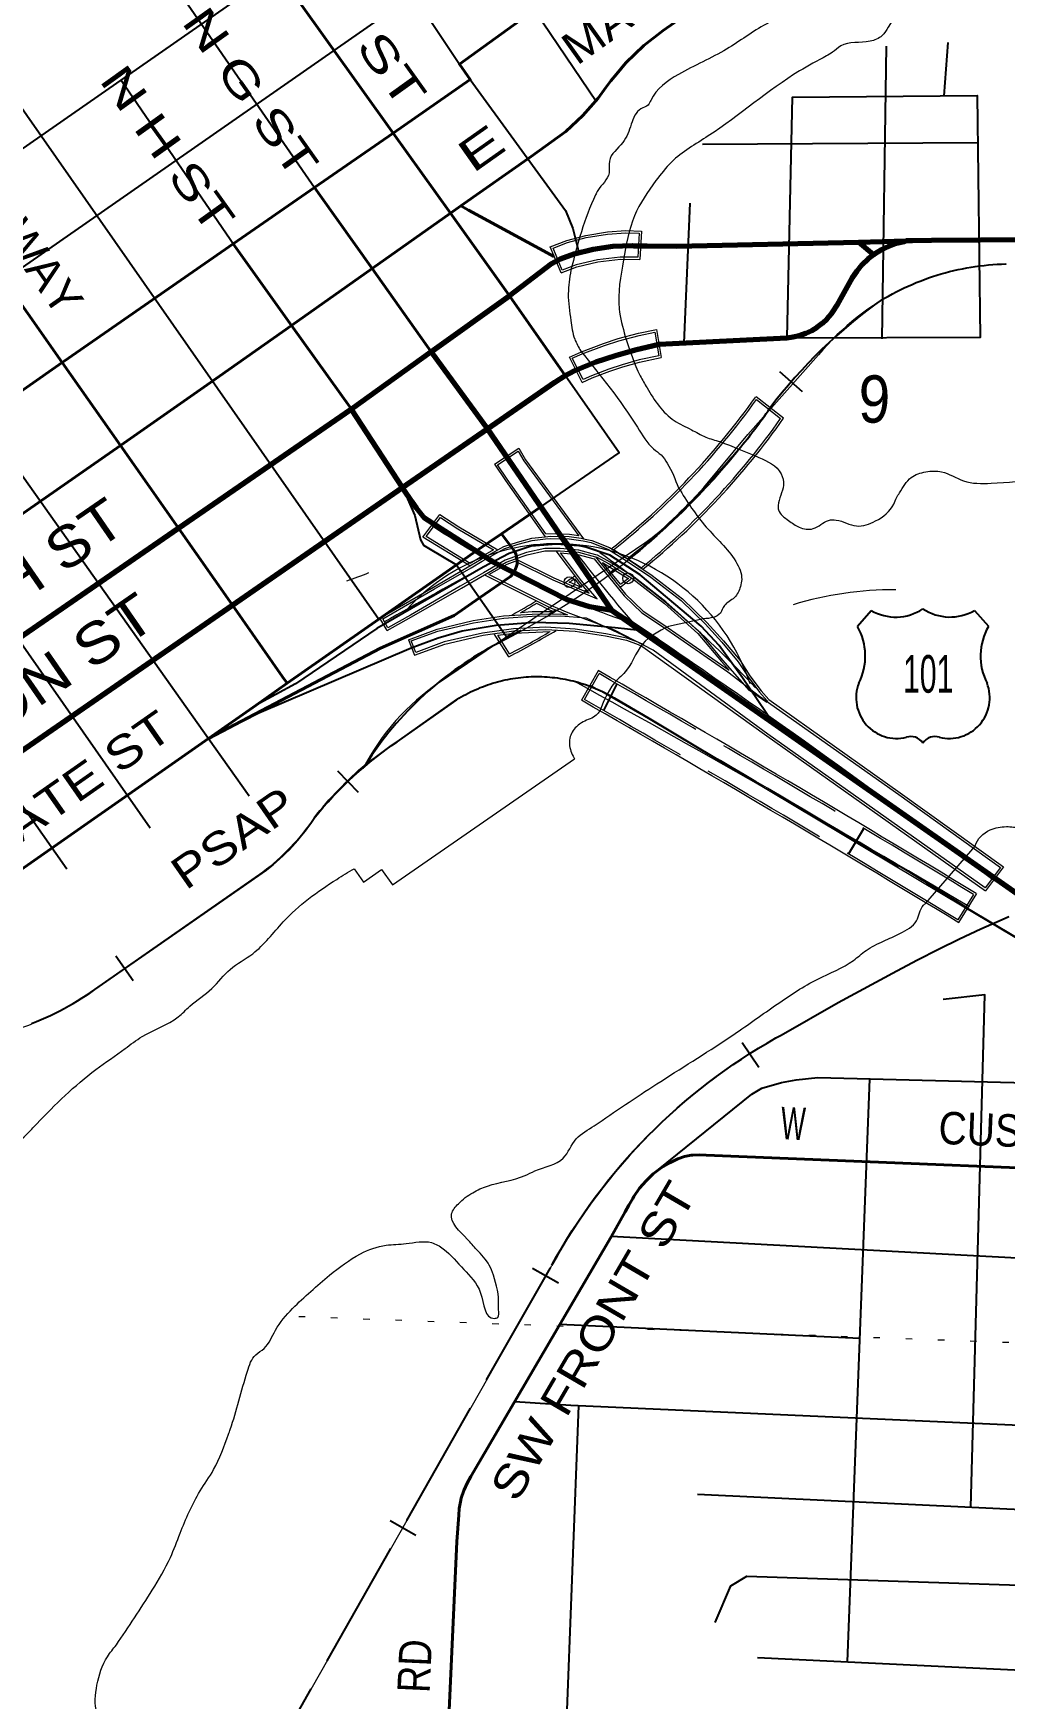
# Model space of a CAD drawing. Header units: feet. Extents: x -757852 to -501257, y -360805 to -170898.
# Drawn here: x -706723 to -703112, y -186115 to -179925 of the extents above; entities that cross this region are included whole.
import ezdxf
from ezdxf.enums import TextEntityAlignment as Align

# ---------------------------------------------------------------- set-up
doc = ezdxf.new("R2010")
doc.units = ezdxf.units.FT
doc.header["$LTSCALE"] = 80
doc.header["$PDMODE"] = 32
doc.header["$PDSIZE"] = 40
doc.linetypes.add('DOTTED', pattern=[1.5, 0.3, -1.2])
doc.linetypes.add('LONG_DASHED', pattern=[7.5, 6, -1.5])
for name, color, linetype, lineweight in [('16', 7, 'Continuous', 25), ('20', 7, 'Continuous', 70), ('21', 7, 'Continuous', 25), ('26', 7, 'Continuous', 40), ('27', 7, 'Continuous', 13), ('29', 7, 'Continuous', 25), ('34', 7, 'Continuous', 13), ('39', 7, 'Continuous', 13), ('57', 7, 'Continuous', 13), ('58', 7, 'Continuous', 13), ('63', 7, 'Continuous', 25), ('7', 7, 'DOTTED', 13)]:
    doc.layers.add(name, color=color, linetype=linetype, lineweight=lineweight)

msp = doc.modelspace()

# ---------------------------------------------------------------- linework, layer by layer
at = {"layer": '16'}
for p, q in [((-703659.07, -182129.32), (-703607.76, -182070.56)), ((-703416, -182064.59), (-703416.28, -182064.79)), ((-703223.91, -182070.47), (-703172.52, -182129.32))]:
    msp.add_line(p, q, dxfattribs=at)
for centre, radius, start, end in [((-703516.68, -181912.9), 182.07, 239.97227, 303.45418), ((-703314.9, -181913.4), 181.52, 236.33975, 300.08743), ((-703314.91, -181912.9), 182.07, 236.54582, 236.59441), ((-703852.05, -182239.95), 222.05, 332.97043, 29.75871), ((-702979.55, -182239.95), 222.05, 150.24129, 207.02957), ((-703512.86, -182394.85), 151.42, 159.09177, 283.81923), ((-703318.74, -182394.85), 151.42, 256.18077, 20.90823)]:
    msp.add_arc(centre, radius, start, end, dxfattribs=at)
for centre, major_axis, start_param, end_param in [((-703457.52, -182593.67), (-19.56, 51.67), 4.9587777, 6.2831853), ((-703374.07, -182593.67), (19.56, 51.67), 0, 1.3263754)]:
    msp.add_ellipse(centre, major_axis=major_axis, ratio=0.929097, start_param=start_param, end_param=end_param, dxfattribs=at)
at = {"layer": '20'}
for p, q in [((-703654.79, -180701.22), (-703478.83, -180697.18)), ((-703599.48, -180748.4), (-703654.79, -180701.22)), ((-705244.17, -181109.87), (-704952.56, -180901.35)), ((-705540.74, -181321.95), (-705244.17, -181109.87)), ((-705350.72, -181613.9), (-705538.41, -181325.21)), ((-705982.94, -182050.89), (-705350.72, -181613.9)), ((-707959.97, -182987.88), (-706183.68, -181764.71)), ((-707759.74, -183279.02), (-705982.94, -182050.89)), ((-703972.96, -182489.35), (-704468.56, -182143.28))]:
    msp.add_line(p, q, dxfattribs=at)
for points in [[(-698980.93, -180378.9), (-699225.06, -180426.13), (-700969.2, -180652.21), (-701163.61, -180675.87), (-701424.3, -180683.56), (-701561.15, -180682.73), (-703383.52, -180695.92), (-703454.64, -180696.62), (-703478.83, -180697.18)], [(-704952.56, -180901.35), (-704795.11, -180781.19), (-704784.2, -180774.57), (-704776.37, -180770.61), (-704762.81, -180763.49), (-704711.9, -180744.96), (-704641.2, -180727.33), (-704569.05, -180717.19), (-704496.23, -180714.65), (-704490.56, -180714.87), (-704465.56, -180715.86), (-704440.56, -180715.25), (-704330.21, -180716.75), (-703654.79, -180701.22)], [(-703599.48, -180748.4), (-703595.36, -180745.21), (-703569.64, -180729.32), (-703542.41, -180716.2), (-703513.95, -180706.01), (-703484.58, -180698.84), (-703478.83, -180697.18)], [(-704746.12, -181197.06), (-704733.69, -181190.89), (-704707.57, -181176.94), (-704631.62, -181146.81), (-704558.7, -181123), (-704485.1, -181101.83), (-704395.83, -181081.17), (-703921.87, -181056.72), (-703897.81, -181053.8), (-703874.19, -181048.39), (-703851.27, -181040.53), (-703829.29, -181030.33), (-703808.49, -181017.88), (-703789.12, -181003.32), (-703771.37, -180986.82), (-703755.44, -180968.56), (-703750.29, -180961.23), (-703734.16, -180936.16), (-703720.57, -180911.23), (-703677.7, -180832.63), (-703660.67, -180807.65), (-703641.12, -180784.59), (-703619.27, -180763.7), (-703599.48, -180748.4)], [(-705034.93, -181395.39), (-705035.88, -181394.07), (-705241.92, -181113.05)], [(-705034.93, -181395.39), (-704783.69, -181221.55), (-704746.12, -181197.06)], [(-706183.68, -181764.71), (-705542.37, -181323.11), (-705540.74, -181321.95)], [(-705350.72, -181613.9), (-705350.64, -181613.84), (-705034.93, -181395.39)], [(-704468.56, -182143.28), (-704571.94, -182071.09), (-705034.93, -181395.39)], [(-704571.94, -182071.09), (-704655.78, -182056.54), (-704738.95, -182031.39), (-705011.62, -181892.45), (-705268.84, -181727.15), (-705278.27, -181715.39), (-705298.17, -181690.57), (-705315.5, -181665.39), (-705346.77, -181619.98), (-705350.72, -181613.9)], [(-702927.79, -183214.97), (-702952.79, -183199.75), (-702965.2, -183191.78), (-702990.47, -183175.53), (-703015.2, -183158.13), (-703972.96, -182489.35)]]:
    msp.add_lwpolyline(points, dxfattribs=at)
at = {"layer": '21'}
for points in [[(-703972.96, -182489.35), (-704087, -182320.38), (-704172.9, -182201.27), (-704239.7, -182128.49), (-704467.4, -181937.92), (-704579.21, -181865.13), (-704678.74, -181832.05), (-704778.27, -181824.11), (-704872.35, -181832.05), (-704954.16, -181858.52), (-705050.29, -181909.46), (-705445.52, -182137.3), (-705748.83, -182342.68), (-705895.01, -182422.3)], [(-705319.05, -182210.03), (-705318.88, -182209.59), (-705218.17, -182171.66), (-705128.18, -182146.52), (-705002.76, -182125.35), (-704860.97, -182113.44), (-704731.45, -182117.41), (-704559.67, -182133.28), (-704468.56, -182143.28)], [(-706072.05, -182546.17), (-705884.6, -182450.64), (-705318.88, -182209.59)]]:
    msp.add_lwpolyline(points, dxfattribs=at)
at = {"layer": '26'}
for p, q in [((-705677.5, -180498.61), (-705385.05, -180296.05)), ((-705171.93, -180594.29), (-705385.05, -180296.05)), ((-705979.88, -180708.06), (-705677.5, -180498.61)), ((-705463.77, -180800.1), (-705171.93, -180594.29)), ((-705171.93, -180594.29), (-705133.43, -180567.14)), ((-705763.06, -181011.16), (-705463.77, -180800.1)), ((-705244.17, -181109.87), (-705463.77, -180800.1)), ((-704746.12, -181197.06), (-704952.56, -180901.35)), ((-705540.74, -181321.95), (-705763.06, -181011.16)), ((-708389.67, -182388.8), (-706615.84, -181148.61)), ((-706399.51, -181457.02), (-706615.84, -181148.61)), ((-705241.92, -181113.05), (-705244.17, -181109.87)), ((-705538.41, -181325.21), (-705540.74, -181321.95)), ((-706183.68, -181764.71), (-706399.51, -181457.02)), ((-705982.94, -182050.89), (-706183.68, -181764.71)), ((-705779.23, -182341.29), (-705438.94, -182103.19)), ((-707551.72, -183581.49), (-706072.05, -182546.17))]:
    msp.add_line(p, q, dxfattribs=at)
for points in [[(-705385.05, -180296.05), (-705864.3, -179625.4), (-705896.9, -179562.17), (-705895.33, -179497.76), (-705894.61, -179387), (-705839.03, -177445.72), (-705838.28, -177419.71)], [(-705385.05, -180296.05), (-705098.46, -180097.54), (-705139.24, -180040.13), (-704259.44, -179404.29), (-704234.82, -179386.49)], [(-706615.84, -181148.61), (-707629.94, -179702.88), (-707647.48, -179677.88)], [(-705133.43, -180567.14), (-704872.44, -180383.08), (-704743.03, -180290.1), (-704679.57, -180231.45), (-704622.59, -180166.48), (-704594.52, -180127.14), (-704576.63, -180102.06), (-704555.53, -180077.14), (-704519.83, -180034.95), (-704453.68, -179971.34), (-704381.25, -179915), (-704043.55, -179678.6)], [(-705463.77, -180800.1), (-705656.16, -180528.71), (-705677.5, -180498.61)], [(-704952.56, -180901.35), (-704955.37, -180897.33), (-705171.93, -180594.29)], [(-704787.81, -180754.98), (-704812.81, -180741.39), (-705105.55, -180582.29), (-705133.43, -180567.14)], [(-706615.84, -181148.61), (-706608.69, -181143.61), (-705979.88, -180708.06)], [(-705763.06, -181011.16), (-705960.98, -180734.48), (-705979.88, -180708.06)], [(-706399.51, -181457.02), (-706064.25, -181223.57), (-705763.06, -181011.16)], [(-708173.38, -182692.22), (-708167.29, -182687.96), (-706399.51, -181457.02)], [(-705077.36, -181850.2), (-704982.66, -181785.16), (-704836.6, -181684.83)], [(-705064.23, -182024.01), (-704948.91, -181944.57), (-704939.55, -181933.65), (-704933.11, -181922.6), (-704927.59, -181910.18), (-704923.91, -181898.67), (-704923.91, -181886.7), (-704926.21, -181872.89), (-704928.97, -181860.47), (-704934.17, -181849.79), (-704982.66, -181785.16)], [(-705438.94, -182103.19), (-705150.1, -181901.09), (-705077.36, -181850.2)], [(-706072.05, -182546.17), (-705432.64, -182210.75), (-705159.03, -182089.65), (-705064.23, -182024.01)], [(-705779.23, -182341.29), (-705796.11, -182317.24), (-705982.94, -182050.89)], [(-706072.05, -182546.17), (-705895.01, -182422.3), (-705779.23, -182341.29)], [(-705232.69, -187385.78), (-705148.24, -185531.03), (-705141.76, -185433.09), (-705140.1, -185408.01), (-705135.24, -185383.09), (-705132.28, -185369.7), (-705122.81, -185341.32), (-705121.8, -185339.1), (-705110.46, -185314.18), (-705096.06, -185289.1), (-704575.3, -184398.2), (-704522.82, -184305.89), (-704508.8, -184281.22), (-704494.82, -184255.89), (-704490.71, -184248.45), (-704469.51, -184218.06), (-704445.25, -184190.06), (-704418.2, -184164.75), (-704388.65, -184142.4), (-704356.93, -184123.26), (-704326.83, -184109.17), (-704301.78, -184099.58), (-704276.83, -184095.35), (-704276.58, -184095.31), (-704271.18, -184094.97), (-704246.29, -184093.69), (-704221.18, -184094.71), (-702331.9, -184171.9)]]:
    msp.add_lwpolyline(points, dxfattribs=at)
at = {"layer": '29'}
for p, q in [((-706609.1, -179152.03), (-705677.5, -180498.61)), ((-705627.96, -179305.66), (-705139.24, -180040.13)), ((-709474.65, -182242.87), (-705814.93, -179694.49)), ((-709497.61, -182700.15), (-705309.91, -179783.64)), ((-703552.07, -179972.7), (-703568.92, -181060.48)), ((-703322.86, -179959.06), (-703338.44, -180157.26)), ((-708242.04, -180081.03), (-706288.86, -182878.79)), ((-706396.97, -180099.78), (-705960.98, -180734.48)), ((-704235.86, -180337.12), (-703212.05, -180330.97)), ((-704282.25, -180557.2), (-704304.66, -181076.47)), ((-706599.06, -183031.48), (-708239.46, -180703.46)), ((-705150.1, -181901.09), (-705064.23, -182024.01)), ((-705064.23, -182024.01), (-704959.1, -182174.5)), ((-703696.42, -185978.26), (-703613.73, -183811.72)), ((-704574.38, -184396.58), (-701755.84, -184545.71)), ((-704765.08, -184722.88), (-703650.5, -184775.28)), ((-704880.31, -189839.67), (-704695.06, -185025.86)), ((-704253.65, -185355.09), (-701747.52, -185474)), ((-704030.3, -185962.11), (-701697.18, -186074.95))]:
    msp.add_line(p, q, dxfattribs=at)
for points in [[(-706716.64, -178370.48), (-707195.91, -178585.95), (-707251.72, -178625.28), (-707282.02, -178668.91), (-707311.82, -178722.55), (-707329.85, -178790.15), (-707332.58, -178862.78), (-707348.24, -179370.03), (-705438.94, -182103.19)], [(-704988.46, -178841.94), (-705052.43, -178946.88), (-705084.32, -178985.17), (-705116.2, -179010.22), (-705333.05, -179112.49), (-705336.27, -179125.55), (-705312.04, -179169.15), (-704630.57, -180177.66)], [(-708339.21, -179345.21), (-706072.05, -182546.17), (-705921.05, -182759.36)], [(-705098.46, -180097.54), (-704744.68, -180584.39), (-704717.57, -180650.63), (-704695.25, -180739.97)], [(-703920.31, -181056.53), (-703901.14, -180162.8), (-703214.16, -180156.04), (-703203.29, -181056.25), (-703897.98, -181059.02)], [(-704836.6, -181684.83), (-704545.65, -181484.22), (-704746.12, -181197.06)], [(-705350.72, -181613.9), (-705305.27, -181718), (-705283.18, -181808.22), (-705272.14, -181828.47), (-705253.74, -181839.52), (-705150.1, -181901.09)], [(-703238.26, -185403.27), (-703185.82, -183499.45), (-703340.79, -183516.54)], [(-704398.27, -184147.84), (-704052.45, -183868.36), (-704014.78, -183846.34), (-703941.15, -183824.32), (-703887.21, -183814.43), (-703806.26, -183806.84), (-698078.09, -183952.08)], [(-704932.97, -185010.09), (-704725.3, -185024.52), (-702360.17, -185129.32)], [(-704188.48, -185832.47), (-704129.62, -185695), (-704070.7, -185659.98), (-702418.88, -185714.11)]]:
    msp.add_lwpolyline(points, dxfattribs=at)
at = {"layer": '34', "lineweight": 25}
for p, q in [((-703864.06, -181257.88), (-703947.21, -181184.19)), ((-705514.35, -182747.67), (-705590.96, -182667.2)), ((-706352.36, -183446.68), (-706415.86, -183355.5))]:
    msp.add_line(p, q, dxfattribs=at)
at = {"layer": '34'}
for p, q in [((-703934.2, -181355.59), (-704035.97, -181276.24)), ((-704035.08, -181287.06), (-703944.7, -181357.53)), ((-705212.75, -182337.52), (-704449.79, -181819.23)), ((-704462.88, -181912.13), (-704565.78, -181845.39)), ((-704463.41, -181912.66), (-704462.88, -181912.13)), ((-704955.83, -182242.69), (-705009.24, -182157.03)), ((-704952.9, -182232.25), (-704996.25, -182162.73)), ((-705361.17, -182553.18), (-705148.35, -182402.89)), ((-706493.84, -183479.72), (-705856.53, -183035.91))]:
    msp.add_line(p, q, dxfattribs=at)
at = {"layer": '34', "lineweight": 25}
for points in [[(-703566, -180913.61), (-703543.49, -180901.9), (-703529.2, -180894.05), (-703514.78, -180886.47), (-703500.25, -180879.08), (-703485.5, -180872), (-703470.68, -180865.12), (-703455.76, -180858.55), (-703440.74, -180852.17), (-703425.57, -180846.18), (-703410.31, -180840.38), (-703395.02, -180834.84), (-703379.57, -180829.56), (-703364.04, -180824.6), (-703348.34, -180819.88), (-703332.69, -180815.37), (-703316.86, -180811.25), (-703301.03, -180807.38), (-703285.11, -180803.71), (-703269.22, -180800.37), (-703253.1, -180797.34), (-703237.02, -180794.53), (-703220.92, -180792.1), (-703204.79, -180789.8), (-703188.5, -180787.89), (-703172.32, -180786.26), (-703156.13, -180784.88), (-703139.75, -180783.77), (-703123.5, -180783.05), (-703107.21, -180782.45)], [(-705487.11, -182642.91), (-705469.02, -182629.82), (-705451.37, -182617.15), (-705431.7, -182602.04), (-705411.69, -182587.19), (-705391.55, -182572.64), (-705370.96, -182558.44), (-705361.8, -182552.27), (-705148.97, -182401.98), (-705140.61, -182396.8), (-705132.2, -182391.85), (-705123.72, -182387.04), (-705115.11, -182382.31), (-705106.43, -182377.78), (-705097.73, -182373.44), (-705088.9, -182369.15), (-705080, -182365.09), (-705071.07, -182361.2)], [(-706729.31, -183605.86), (-706711.62, -183598.8), (-706693.94, -183591.33), (-706676.52, -183583.51), (-706659.22, -183575.52), (-706641.94, -183567.12), (-706624.92, -183558.52), (-706608.03, -183549.6), (-706591.28, -183540.25), (-706574.75, -183530.79), (-706558.34, -183520.99), (-706542.08, -183510.78), (-706526.03, -183500.44), (-706510.18, -183489.84), (-706494.49, -183478.82), (-705868.9, -183043.17)]]:
    msp.add_lwpolyline(points, dxfattribs=at)
at = {"layer": '34'}
for points in [[(-704310.83, -181701.1), (-704229.69, -181613.44), (-704066.14, -181416.11), (-703804.4, -181120.8)], [(-704540.67, -181973.35), (-704606.61, -181891.87), (-704511.89, -181951.27)], [(-704711.07, -181952.57), (-704697.72, -181970.25), (-704684.87, -181985.11), (-704730.14, -181965.63)], [(-704785.62, -182075.18), (-704868.86, -182076.22), (-704912.05, -182078.91)], [(-704852.07, -182043.69), (-704803.8, -182067.74), (-704785.62, -182075.18)], [(-704996.25, -182162.73), (-704935.99, -182154.38), (-704801.05, -182148.35)], [(-704558.53, -182399.81), (-704435.59, -182472.32), (-703263.55, -183172.04), (-696668.57, -187091.74), (-696524.66, -187177.23)], [(-703942.04, -183649.32), (-703730.33, -183529.01), (-703512.05, -183411.03)], [(-706383.29, -187297.51), (-706222.55, -187017.73), (-704794.83, -184504.9)]]:
    msp.add_lwpolyline(points, dxfattribs=at)
for centre, radius, start, end in [((-703085.79, -181717.17), 933.84, 91.19389, 140.3105), ((-706276.41, -179686.33), 2746.26, 308.29106, 324.62918), ((-706276.41, -179686.33), 2754.26, 308.37242, 324.46596), ((-706194.01, -179781.02), 2692.51, 296.28957, 325.28237), ((-706229.38, -179742.58), 2797.83, 309.13819, 324.74513), ((-706229.38, -179742.58), 2805.83, 309.18775, 324.90127), ((-705099.72, -180913.91), 1114.45, 305.67467, 315.06177), ((-706276.3, -179686.3), 2746.26, 303.83964, 304.77544), ((-706276.3, -179686.3), 2754.26, 304.15052, 304.63145), ((-706229.28, -179742.56), 2805.83, 306.96588, 308.08257), ((-706229.28, -179742.56), 2797.83, 307.12408, 307.86696), ((-706276.43, -179686.33), 2746.26, 299.02774, 301.22775), ((-703521.17, -183299.35), 1305.75, 89.81976, 106.80933), ((-706276.43, -179686.33), 2754.26, 299.69415, 301.14107), ((-706229.38, -179742.58), 2805.83, 297.00359, 301.12822), ((-706229.38, -179742.58), 2797.83, 297.14473, 300.69806), ((-704716.92, -183065.02), 880.41, 124.27624, 152.44345), ((-704850.96, -182876.44), 559.19, 58.47054, 122.12958), ((-704569.8, -183738.92), 1425.56, 123.71929, 141.1652), ((-706310.51, -182439.91), 749.2, 307.29684, 327.27112), ((-701129.5, -187794.6), 4989.22, 113.21683, 118.52487), ((-707129.3, -182585.98), 1096.62, 279.40284, 305.41329), ((-702905.71, -185535.08), 2151.76, 118.79128, 151.39522)]:
    msp.add_arc(centre, radius, start, end, dxfattribs=at)
at = {"layer": '34', "lineweight": 25}
for centre, radius, start, end in [((-702478.87, -182457.55), 1888.29, 125.15261, 142.89469), ((-705381.16, -180383.03), 1680.65, 319.65373, 326.1833), ((-707576.71, -178475.24), 4589.21, 316.05018, 319.24673), ((-706196.29, -179793.76), 2680.3, 308.9477, 315.86247), ((-706196.37, -179793.78), 2680.3, 307.01344, 307.68997), ((-706195.59, -179793.58), 2680.3, 304.61826, 304.78686), ((-706196.38, -179793.78), 2680.3, 301.30676, 301.95543), ((-703863.46, -184128.97), 2242.88, 117.78989, 120.27449), ((-704405.18, -183330.9), 1282.21, 117.34644, 147.56881), ((-704671.14, -183619.38), 1272.44, 129.90413, 142.39128), ((-706385.83, -182363.46), 853.93, 307.24616, 325.84814)]:
    msp.add_arc(centre, radius, start, end, dxfattribs=at)
at = {"layer": '34'}
for centre, major_axis, start_param, end_param in [((-730517.59, -229266.07), (1743.42, 53530.68), 5.7814164, 5.8129655), ((-738917.46, -242064.6), (2271.87, 68811.06), 5.7716119, 5.7952759)]:
    msp.add_ellipse(centre, major_axis=major_axis, ratio=1, start_param=start_param, end_param=end_param, dxfattribs=at)
for p in [(-704730.14, -181965.63), (-704511.89, -181951.27)]:
    msp.add_point(p, dxfattribs=at)
at = {"layer": '39'}
for p, q in [((-704231.18, -182101.08), (-704361.98, -182129.75)), ((-703405.24, -183158.7), (-703222.04, -182946.24))]:
    msp.add_line(p, q, dxfattribs=at)
msp.add_lwpolyline([(-705529.84, -183030.22), (-705495.1, -183079.9), (-705428.06, -183033.02), (-705387.92, -183090.42), (-704710.87, -182622.5)], dxfattribs=at)
for points in [[(-703340.1, -179746.4), (-703350.44, -179758.23), (-703371.15, -179783.9), (-703458.32, -179815.97), (-703544.82, -179902.44), (-703567.7, -179934.1), (-703612.41, -179955.14), (-703721.32, -179972.59), (-703752.02, -179995.99), (-703774.45, -180009.53), (-703874.27, -180065.46), (-704213.67, -180306.78), (-704350.65, -180404.08), (-704408.59, -180473.13), (-704488.15, -180604.07), (-704528.74, -180767.81)], [(-703907.12, -179849.15), (-703998.56, -179891.19), (-704145.48, -179984.22), (-704324.57, -180078.45), (-704427.38, -180174.6), (-704437.86, -180192.46), (-704464.31, -180205.91), (-704499.87, -180263.43), (-704531.67, -180331.11), (-704581.58, -180400.36), (-704582.67, -180444.64), (-704624.45, -180510.07), (-704632.88, -180525.97), (-704724.65, -180805.56)], [(-704528.74, -180767.81), (-704544.83, -180949.07), (-704522.66, -181051.98)], [(-704724.65, -180805.56), (-704734.32, -180894.03), (-704724.7, -180992.95), (-704710.32, -181061.78), (-704687.74, -181106.24)], [(-704687.74, -181106.24), (-704477.31, -181389.8), (-704417, -181469.83), (-704389.44, -181492.67), (-704366.09, -181523.46), (-704324.77, -181614.32)], [(-704522.66, -181051.98), (-704466.59, -181198.74), (-704441.58, -181243.67), (-704340.1, -181365), (-704276.65, -181398.8), (-704223.09, -181426.31), (-704170.91, -181442.47)], [(-704170.91, -181442.47), (-704026.06, -181501.68), (-703943.17, -181562.14), (-703934.16, -181604.66), (-703954.12, -181680.7), (-703952.5, -181696.85), (-703915.3, -181736.04), (-703875.74, -181761.19), (-703823.64, -181766.51), (-703766.63, -181735.69), (-703738.48, -181734.38), (-703662.68, -181756.39), (-703591.92, -181738.01), (-703524.08, -181675.25), (-703513.46, -181651.34), (-703502.98, -181633.48), (-703459.38, -181576.16), (-703404.63, -181555.36), (-703346.36, -181554.79), (-703264.83, -181589.04), (-703162.6, -181597.62), (-702985.18, -181571.81), (-702916.17, -181543.31), (-702851.69, -181534.84), (-702797.92, -181554.31), (-702755.47, -181543.27), (-702706.69, -181520.31), (-702619.87, -181502.33), (-702603.91, -181506.75), (-702598.23, -181520.99), (-702640.23, -181562.95), (-702700, -181589.68), (-702734.99, -181602.53), (-702724.49, -181629.62), (-702719.75, -181642.85), (-702706.29, -181667.34), (-702684.35, -181673.93)], [(-704324.77, -181614.32), (-704221.25, -181760.67), (-704111.89, -181888.24), (-704089.43, -181955.27), (-704094.08, -181981.33), (-704117.21, -182023.05), (-704154.08, -182052.35), (-704168.83, -182080.17), (-704232.59, -182101.65)], [(-704361.98, -182129.75), (-704457.61, -182194.78), (-704527.91, -182304.89), (-704550.53, -182326.48), (-704617.28, -182444.58)], [(-703222.04, -182946.24), (-703221.82, -182945.49), (-703166.14, -182886.46), (-703105.56, -182873.86), (-703053.51, -182881.19), (-702986.19, -182921.13), (-702948.79, -182952.27), (-702925.53, -182987.08), (-702895.92, -183007.96), (-702880.01, -183014.4), (-702853.71, -183006.99), (-702828.53, -182963.31), (-702813.09, -182907.3), (-702808.9, -182818.8), (-702799.93, -182780.75), (-702778.82, -182738.98), (-702741.64, -182697.61), (-702702.86, -182672.39), (-702652.27, -182657.53), (-702622.41, -182668.34), (-702608.65, -182680.77), (-702563.16, -182710.09), (-702527.22, -182719.04), (-702444.16, -182694.07), (-702410.39, -182673.3), (-702376.75, -182641.2), (-702347.72, -182602.35), (-702371.53, -182498.35), (-702416.46, -182328.85)], [(-704617.06, -182444.2), (-704630.13, -182459.44), (-704678.97, -182484.41), (-704703.76, -182502.55), (-704728.68, -182545.61), (-704721.98, -182600.15), (-704710.87, -182622.5)], [(-707845.78, -185041.43), (-707808.26, -185002.8), (-707746.75, -184951.95), (-707645.13, -184904.13), (-707585.53, -184849.22), (-707569.13, -184835.53), (-707548.51, -184813.88), (-707552.85, -184745.3), (-707518.9, -184671.63), (-707436.77, -184599.15), (-707391.22, -184543.89), (-707299.15, -184475.68), (-707216.92, -184399.18), (-707090.38, -184317.73), (-707043.21, -184278.62), (-706962.74, -184192), (-706807.1, -184071), (-706728.98, -183998.41), (-706710.42, -183978.74), (-706490.52, -183776.75), (-706382.14, -183698.88), (-706318.77, -183654.13), (-706184.39, -183580.94), (-706141.24, -183541.72), (-706059.26, -183475.28), (-705991.22, -183404.47), (-705907.43, -183346.12), (-705794.05, -183228.11), (-705595.31, -183069.9), (-705529.84, -183030.22)], [(-706414.45, -185915.4), (-706280.88, -185711.28), (-706213.62, -185590.09), (-706177.27, -185500.37), (-706103.1, -185343.11), (-706052.94, -185263.8), (-705997.48, -185132.26), (-705991.01, -185114.29), (-705927.46, -184898.37), (-705895.82, -184836.72), (-705865.11, -184813.31), (-705823.27, -184745.88), (-705759.02, -184664.9), (-705621.4, -184541.44), (-705506.94, -184461.7), (-705411.74, -184429.82), (-705337.27, -184423.62), (-705242.76, -184419.92), (-705199.13, -184443.16), (-705122.67, -184519.57), (-705060.55, -184607.7), (-705008.62, -184701.63), (-704996.47, -184697.91), (-704993.77, -184669.77), (-704993.33, -184651.66), (-705012.7, -184540.41), (-705027.87, -184503.79), (-705074.66, -184446.24), (-705109.86, -184407.1), (-705167.81, -184313.03), (-705142.79, -184275.38), (-705089.55, -184234.4), (-705034.71, -184209.59), (-704895.14, -184170.75), (-704858.56, -184153.54), (-704752.93, -184105.81), (-704704.97, -184034.5), (-704637.48, -183985.82), (-704623.19, -183976.11), (-704390.37, -183820.77), (-704118.91, -183646.24), (-703957.43, -183533.44), (-703806.5, -183440.52), (-703674.22, -183371.29), (-703627.11, -183334.2), (-703561.98, -183299.57), (-703501.01, -183270.87), (-703439.6, -183224.05), (-703414.07, -183166.28), (-703405.24, -183158.7)], [(-711296.95, -190386.07), (-711267.43, -190327.6), (-711267.96, -190280.27), (-711286.67, -190219.63), (-711328.67, -190191.92), (-711363.99, -190170.95), (-711398.02, -190166.07), (-711528.96, -190180.95), (-711665.36, -190173.56), (-711735.13, -190151.69), (-711994.92, -190014.36), (-712063.75, -189954.25), (-712247.21, -189878.68), (-712324.38, -189829.96), (-712384.63, -189783.29), (-712501.44, -189699.75), (-712579.18, -189593.11), (-712572.98, -189569.32), (-712558.36, -189458.11), (-712552.93, -189342.02), (-712537.5, -189286.02), (-712488.87, -189186.53), (-712437.78, -189151.54), (-712383.64, -189154.9), (-712291.3, -189239.75), (-712243.78, -189212.11), (-712194.08, -189197.95), (-712176.1, -189184.15), (-712169.3, -189184.08), (-712155.17, -189176.66), (-712065.51, -189124.51), (-711972.47, -189098.61), (-711913.86, -189083.95), (-711751.38, -189011.45), (-711636.2, -188984.09), (-711333.16, -188913.05), (-711205.6, -188871.91), (-710930.3, -188786.09), (-710736.19, -188734.51), (-710572.79, -188706.33), (-710181.23, -188712), (-710028.26, -188699.67), (-709885.72, -188703.2), (-709809.04, -188688.99), (-709794.84, -188683.3), (-709636.63, -188620.76), (-709499.17, -188585.9), (-709253.74, -188489.28), (-709028.64, -188402.22), (-708971.06, -188391.64), (-708934.13, -188398.51), (-708848.97, -188366.39), (-708805.88, -188329.19), (-708777.38, -188313.78), (-708719.73, -188256.81), (-708576.94, -188167.71), (-708407.88, -188073.22), (-708322.73, -188041.09), (-708233.96, -188025.17), (-708215.79, -188021.59), (-708130.88, -187999.53), (-708057.27, -187946.97), (-707990.43, -187924.47), (-707826.48, -187874.16), (-707717.53, -187854.7), (-707693.01, -187837.18), (-707682.86, -187833.4), (-707693.01, -187837.18), (-707689.22, -187764.78), (-707660.63, -187582.23), (-707642.27, -187570.59), (-707601.87, -187561.53), (-707503.4, -187559.94), (-707403.35, -187493.95), (-707333.37, -187425.19), (-707321.02, -187413.41), (-707259.41, -187358.55), (-707194.03, -187313.86), (-707150.74, -187268.61), (-707118.17, -187251.3), (-706909.06, -187079.26), (-706828.59, -186992.63), (-706719.12, -186870.49), (-706678.28, -186843.3), (-706621.68, -186828.6), (-706539.3, -186746.06), (-706486.06, -186705.09), (-706428.12, -186636.03), (-706388, -186556.48), (-706384.8, -186508.22), (-706380.25, -186486.18), (-706375.45, -186454.08), (-706460.11, -186220.38), (-706486.92, -186167.35), (-706486.41, -186064.66), (-706447.66, -185958.88), (-706414.45, -185915.4)]]:
    msp.add_spline(points, degree=3, dxfattribs=at)
at = {"layer": '57'}
for p, q in [((-704462.33, -180661.08), (-704468.5, -180765.72)), ((-704761.04, -180816.16), (-704801.59, -180719.09)), ((-704406.27, -181026.92), (-704388.95, -181130.23)), ((-704682.88, -181222.85), (-704730.21, -181129.36)), ((-705008.69, -181526.48), (-704918.57, -181467.76)), ((-705274.91, -181798.29), (-705211.69, -181714.26)), ((-705099.67, -181904.72), (-705274.91, -181798.29)), ((-703116.37, -183023.84), (-703182.99, -183112.3))]:
    msp.add_line(p, q, dxfattribs=at)
for points in [[(-704801.59, -180719.09), (-704739.32, -180695.94), (-704669.34, -180676.42), (-704588.91, -180663.93), (-704520.55, -180658.47), (-704462.33, -180661.08)], [(-704790.99, -180723.69), (-704736.85, -180703.56), (-704667.65, -180684.25), (-704587.98, -180671.88), (-704520.41, -180666.48), (-704470.79, -180668.71), (-704476.03, -180757.69)], [(-704476.03, -180757.69), (-704541.09, -180757.42), (-704625.68, -180766.88), (-704704.7, -180785.86), (-704756.65, -180805.9), (-704790.99, -180723.69)], [(-704761.04, -180816.16), (-704702.32, -180793.52), (-704624.3, -180774.78), (-704540.66, -180765.42), (-704468.5, -180765.72)], [(-704730.21, -181129.36), (-704685.32, -181109), (-704602.81, -181077.75), (-704548.47, -181060.17), (-704472.81, -181040.24), (-704406.27, -181026.92)], [(-704719.3, -181133.2), (-704682.25, -181116.39), (-704600.16, -181085.3), (-704546.22, -181067.85), (-704471, -181048.04), (-704412.79, -181036.38), (-704398.1, -181123.99)], [(-704398.1, -181123.99), (-704471.12, -181139.51), (-704534.33, -181157.6), (-704582.96, -181173.73), (-704648.52, -181198.87), (-704679.17, -181212.46), (-704719.3, -181133.2)], [(-704682.88, -181222.85), (-704645.47, -181206.27), (-704580.27, -181181.27), (-704531.97, -181165.25), (-704469.19, -181147.28), (-704388.95, -181130.23)], [(-704918.57, -181467.76), (-704893.16, -181510.25), (-704677.22, -181804.16)], [(-705008.69, -181526.48), (-704968.1, -181586.96), (-704820.1, -181796.73)], [(-704817.77, -181786.15), (-704961.51, -181582.42), (-704997.53, -181528.76), (-704921.17, -181479)], [(-704921.17, -181479), (-704899.83, -181514.68), (-704695.39, -181792.94)], [(-705012.04, -181845.37), (-705062.01, -181873.53), (-705099.58, -181895.41), (-705263.2, -181796.04), (-705209.79, -181725.04)], [(-705211.69, -181714.26), (-705141.16, -181760.22), (-704996, -181845.52)], [(-705209.79, -181725.04), (-705145.37, -181767.02), (-705012.04, -181845.37)], [(-704695.39, -181792.94), (-704730.23, -181787.81), (-704817.77, -181786.15)], [(-704931.09, -181878.81), (-704788.23, -181949.35), (-704656.06, -182006.22), (-704691.49, -181965.22), (-704779.44, -181848.72)], [(-705029.09, -181937.34), (-704961.96, -181898.35), (-704931.59, -181887.48)], [(-704931.59, -181887.48), (-704791.58, -181956.62), (-704627.25, -182027.33), (-704685.26, -181960.19), (-704763.26, -181856.88)], [(-704763.26, -181856.88), (-704698.18, -181861.93), (-704638.22, -181878.23)], [(-704638.22, -181878.23), (-704527.08, -182015.6), (-704460.78, -182079.94), (-704383.92, -182130.56), (-704141.18, -182298.46)], [(-704633.63, -181871.19), (-704521.16, -182010.19), (-704455.75, -182073.67), (-704379.44, -182123.93), (-704136.63, -182291.88)], [(-705045.91, -181937.85), (-704954.47, -181983.74), (-704800.5, -182060.45), (-704737.27, -182086.36)], [(-704734.24, -182078.96), (-704797.2, -182053.16), (-704950.89, -181976.58), (-705029.09, -181937.34)], [(-703184.71, -183101.28), (-703991.9, -182530.06), (-704418.16, -182217.83), (-704562.34, -182144.02), (-704734.24, -182078.96)], [(-704457.11, -182205.92), (-703996.54, -182536.57), (-703182.99, -183112.3)], [(-704141.18, -182298.46), (-704023.67, -182388.52), (-703505.19, -182754.69), (-703127.69, -183025.56), (-703184.71, -183101.28)], [(-703988.37, -182401.67), (-703500.54, -182748.18), (-703116.37, -183023.84)]]:
    msp.add_lwpolyline(points, dxfattribs=at)
for centre, radius, start, end in [((-704173.93, -182330.04), 1270.61, 100.20168, 114.52438), ((-699851.85, -178128), 6120.12, 213.38591, 220.76941), ((-703527.54, -179181.33), 3091.73, 236.26553, 252.01763), ((-711942.79, -193211.85), 13366.05, 54.98686, 56.37226), ((-721074.72, -206708.25), 29661.04, 52.84498, 55.98637)]:
    msp.add_arc(centre, radius, start, end, dxfattribs=at)
at = {"layer": '58'}
for p, q in [((-705407.9, -182145.59), (-705434.47, -182098.9)), ((-705404.86, -182134.73), (-705423.58, -182101.85)), ((-705328.21, -182179.27), (-705305.75, -182237.05)), ((-703995.93, -182413.12), (-704060.09, -182367.76)), ((-703994.45, -182406.87), (-703995.93, -182413.12))]:
    msp.add_line(p, q, dxfattribs=at)
for points in [[(-705099.67, -181904.72), (-705058.03, -181880.47), (-704996, -181845.52)], [(-704996, -181845.52), (-704973.52, -181832.85), (-704923.09, -181816.97), (-704869.92, -181802.42), (-704820.1, -181796.73)], [(-704992.07, -181852.49), (-704970.32, -181840.23), (-704920.83, -181824.65), (-704868.4, -181810.3), (-704819.19, -181804.68)], [(-704779.44, -181840.72), (-704821.71, -181840.72), (-704889.85, -181855.56), (-704933.78, -181871.28)], [(-704931.09, -181878.81), (-704887.64, -181863.27), (-704820.85, -181848.72), (-704779.44, -181848.72)], [(-704820.1, -181796.73), (-704800.41, -181794.48), (-704730.89, -181795.8), (-704685.91, -181802.42), (-704677.22, -181804.16)], [(-704819.19, -181804.68), (-704800.03, -181802.49), (-704731.55, -181803.79), (-704687.28, -181810.3), (-704678.79, -181812)], [(-704631.53, -181863.47), (-704695.44, -181846.09), (-704764.66, -181840.72), (-704779.44, -181840.72)], [(-704779.44, -181848.72), (-704764.97, -181848.72), (-704696.81, -181854.01), (-704633.63, -181871.19)], [(-704678.79, -181812), (-704648.69, -181818.05), (-704584.58, -181843.97), (-704525.31, -181880.58), (-704427.51, -181946.5), (-704314.94, -182033.39), (-704225.48, -182120.22), (-704163.05, -182188.72), (-704102.13, -182260.98), (-704065.43, -182317.7), (-704022.86, -182373.7), (-703994.45, -182406.87)], [(-704677.22, -181804.16), (-704646.38, -181810.35), (-704580.95, -181836.81), (-704520.97, -181873.86), (-704422.83, -181940.01), (-704309.69, -182027.33), (-704219.73, -182114.65), (-704157.03, -182183.45), (-704095.69, -182256.21), (-704058.88, -182313.1), (-704016.63, -182368.67), (-703988.37, -182401.67)], [(-705434.47, -182098.9), (-705235.23, -181983.67), (-705099.67, -181904.72)], [(-705095.64, -181911.63), (-705054.05, -181887.41), (-704992.07, -181852.49)], [(-704933.78, -181871.28), (-704968.72, -181883.77), (-705049.93, -181930.93)], [(-705045.91, -181937.85), (-704965.34, -181891.06), (-704931.09, -181878.81)], [(-704633.63, -181871.19), (-704628.66, -181872.54), (-704582.31, -181897.67), (-704493.71, -181953.24), (-704376.48, -182044.53), (-704252.44, -182155.66), (-704165.2, -182260.18), (-704136.63, -182291.88)], [(-704060.09, -182367.76), (-704159.16, -182254.94), (-704246.67, -182150.09), (-704371.35, -182038.39), (-704489.12, -181946.68), (-704578.27, -181890.76), (-704625.66, -181865.06), (-704631.53, -181863.47)], [(-705423.58, -182101.85), (-705231.21, -181990.59), (-705095.64, -181911.63)], [(-705407.9, -182145.59), (-705317.02, -182094.8), (-705131.64, -181987.64), (-705045.91, -181937.85)], [(-705049.93, -181930.93), (-705135.65, -181980.72), (-705320.97, -182087.84), (-705404.86, -182134.73)], [(-705328.21, -182179.27), (-705221.6, -182139.79), (-705088.02, -182108.03), (-704974.88, -182090.83), (-704868.56, -182084.22), (-704762.24, -182082.9), (-704737.27, -182086.36)], [(-705317.8, -182183.95), (-705219.28, -182147.46), (-705086.49, -182115.89), (-704974.03, -182098.79), (-704868.26, -182092.22), (-704762.74, -182090.91), (-704668.28, -182098.27), (-704453.38, -182198.84)], [(-704453.38, -182198.84), (-704471.38, -182189.35), (-704516.07, -182173.08), (-704594.54, -182157.04), (-704708.24, -182139.76), (-704818.07, -182133.1), (-704937.45, -182138.42), (-705052.68, -182154.41), (-705195.29, -182187.67), (-705301.14, -182226.82), (-705317.8, -182183.95)], [(-705305.75, -182237.05), (-705192.98, -182195.35), (-705051.22, -182162.28), (-704936.72, -182146.4), (-704818.13, -182141.11), (-704709.08, -182147.72), (-704595.94, -182164.92), (-704518.25, -182180.8), (-704474.63, -182196.68), (-704457.11, -182205.92)]]:
    msp.add_lwpolyline(points, dxfattribs=at)
for centre, radius, start, end in [((-704778.05, -182579.58), 757.26, 18.13881, 137.35665), ((-704779.46, -182266.29), 443.01, 68.0543, 123.94664), ((-694438.11, -201507.35), 22286.78, 118.37081, 119.52133), ((-706600.26, -184730.02), 3491.43, 42.79162, 55.37982), ((-705809.98, -181148.65), 849.67, 287.29491, 293.16067)]:
    msp.add_arc(centre, radius, start, end, dxfattribs=at)
at = {"layer": '63', "lineweight": 13}
for p, q in [((-704622.72, -182294.32), (-704685.5, -182403.93)), ((-703216.88, -183123.01), (-703282.95, -183230.76))]:
    msp.add_line(p, q, dxfattribs=at)
at = {"layer": '63', "linetype": 'LONG_DASHED', "lineweight": 13}
for p, q in [((-704674.57, -182400.95), (-704619.67, -182305.09)), ((-703227.91, -183125.71), (-703285.64, -183219.85))]:
    msp.add_line(p, q, dxfattribs=at)
at = {"layer": '63'}
for p, q in [((-704601.64, -182442.06), (-704552.14, -182342.6)), ((-703692.73, -182976.83), (-703635.78, -182881.44)), ((-704025.5, -183769.09), (-704087.78, -183677.09)), ((-704770.7, -184571.2), (-704867.3, -184516.31)), ((-705300.45, -185508.87), (-705397.04, -185453.99))]:
    msp.add_line(p, q, dxfattribs=at)
at = {"layer": '63', "linetype": 'LONG_DASHED'}
for points in [[(-705071.07, -182361.2), (-705062.01, -182357.41), (-705052.93, -182353.84), (-705043.8, -182350.36), (-705034.56, -182347.06), (-705025.31, -182343.98), (-705015.99, -182341.02), (-705006.65, -182338.21), (-704997.18, -182335.57), (-704987.76, -182333.09), (-704978.21, -182330.8), (-704968.71, -182328.67), (-704959.11, -182326.67), (-704949.52, -182324.88), (-704939.88, -182323.26), (-704930.22, -182321.76), (-704920.5, -182320.49), (-704910.77, -182319.35), (-704901.05, -182318.39), (-704891.31, -182317.57), (-704881.55, -182317), (-704871.77, -182316.55), (-704862.04, -182316.27), (-704852.26, -182316.13), (-704842.47, -182316.22), (-704832.66, -182316.47), (-704822.91, -182316.83), (-704813.13, -182317.43), (-704803.38, -182318.2), (-704793.63, -182319.09), (-704783.95, -182320.16), (-704774.22, -182321.45), (-704764.54, -182322.84), (-704754.91, -182324.48), (-704745.31, -182326.19), (-704735.68, -182328.14), (-704726.16, -182330.24), (-704716.68, -182332.48), (-704707.15, -182334.91), (-704697.75, -182337.54), (-704688.37, -182340.25), (-704679.05, -182343.2), (-704669.71, -182346.27), (-704660.54, -182349.5), (-704651.36, -182352.93), (-704642.27, -182356.48), (-704633.19, -182360.18), (-704624.24, -182364.09), (-704615.29, -182368.13), (-704606.44, -182372.3), (-704597.7, -182376.66), (-704589.05, -182381.16), (-704580.45, -182385.8), (-704571.9, -182390.56), (-704563.47, -182395.53), (-704557.97, -182398.86), (-704435.03, -182471.38), (-703262.99, -183171.1), (-696668.01, -187090.8)], [(-704588.05, -184191.73), (-704564.37, -184162.71), (-704540.31, -184133.88), (-704515.51, -184105.48), (-704490.33, -184077.76), (-704464.6, -184050.37), (-704438.59, -184023.34), (-704411.83, -183996.75), (-704384.89, -183970.73), (-704357.19, -183945.12), (-704329.32, -183920.11), (-704300.9, -183895.4), (-704272.09, -183871.38), (-704242.84, -183847.85), (-704213.3, -183824.71), (-704183.12, -183802.19), (-704152.65, -183780.06), (-704121.84, -183758.61), (-704090.74, -183737.56), (-704059.09, -183717.31), (-704027.17, -183697.44), (-703995.07, -183678.16), (-703962.52, -183659.37), (-703942.58, -183648.37), (-703730.88, -183528.05), (-703512.58, -183410.06), (-703435.61, -183368.79), (-703358.12, -183329.51), (-703279.93, -183291.56), (-703200.81, -183254.25), (-703121.18, -183218.91), (-703096.75, -183208.41)], [(-706223.51, -187017.18), (-704795.8, -184504.36), (-704777.58, -184471.4), (-704758.69, -184439.02), (-704739.26, -184406.97), (-704719.33, -184374.91), (-704698.75, -184343.47), (-704677.7, -184312.53), (-704656.18, -184281.6), (-704634, -184251.27), (-704611.36, -184221.44), (-704588.05, -184191.73)]]:
    msp.add_lwpolyline(points, dxfattribs=at)
at = {"layer": '63', "lineweight": 13}
for centre, major_axis, start_param, end_param in [((-738918.34, -242065.47), (2273.99, 68874.05), 5.7715958, 5.7952764), ((-738914.81, -242062.82), (2269.58, 68743.6), 5.7716113, 5.7952915)]:
    msp.add_ellipse(centre, major_axis=major_axis, ratio=1, start_param=start_param, end_param=end_param, dxfattribs=at)
at = {"layer": '63', "linetype": 'LONG_DASHED', "lineweight": 13}
for centre, major_axis, start_param, end_param in [((-738918.34, -242065.47), (2273.73, 68866.06), 5.7717061, 5.795155), ((-738914.81, -242062.82), (2269.85, 68751.6), 5.7717376, 5.7951774)]:
    msp.add_ellipse(centre, major_axis=major_axis, ratio=1, start_param=start_param, end_param=end_param, dxfattribs=at)
at = {"layer": '7'}
msp.add_line((-704753.12, -184731.4), (-705783.89, -184693.82), dxfattribs=at)
msp.add_lwpolyline([(-700813.02, -184876.13), (-701657.07, -184844.31), (-704482.33, -184741.28)], dxfattribs=at)

# ---------------------------------------------------------------- texts
at = {"layer": '16'}
for s, rotation, width, p in [('W WISHKAH ST', 34.552, 1.15, (-707789.5, -182746.05)), ('W HERON ST', 34.653, 1.2, (-707525.4, -182998.81))]:
    msp.add_text(s, height=150.7, rotation=rotation, dxfattribs=dict(at, width=width)).set_placement(p)
at = {"layer": '16', "width": 0.6}
msp.add_text('101', height=140, dxfattribs=at).set_placement((-703396.2, -182376.36), align=Align.CENTER)
at = {"layer": '27'}
for s, rotation, width, p in [('MARKET', 35.494, 1.1, (-704701.98, -180047.53)), ('N F ST', 305.55, 1.45, (-705783.64, -179614.83)), ('N G ST', 305.333, 1.35, (-706174.42, -179884.7)), ('N H ST', 305.578, 1.35, (-706480.59, -180100.63)), ('BROADWAY', 305.048, 1.05, (-707196.21, -180179.11)), ('E', 35.192, 1.5, (-705089.59, -180448.62)), ('W STATE ST', 34.98, 1.25, (-707184.31, -183226.34)), ('W', 357.661, 0.6, (-703946, -184035.58)), ('CUSHING', 357.66, 0.9, (-703359.55, -184052.74)), ('SW FRONT ST', 59.693, 1.2, (-704925.96, -185390.53)), ('RD', 87.393, 0.85, (-705249.81, -186095.01))]:
    msp.add_text(s, height=120.5, rotation=rotation, dxfattribs=dict(at, width=width)).set_placement(p)
at = {"layer": '34', "width": 1.2}
msp.add_text('PSAP', height=120.5, rotation=34.853, dxfattribs=at).set_placement((-706156.23, -183112.72))
at = {"layer": '7', "width": 0.9}
msp.add_text('9', height=175.8, rotation=358.579, dxfattribs=at).set_placement((-703657.25, -181371.17))

doc.saveas('drawing.dxf')
